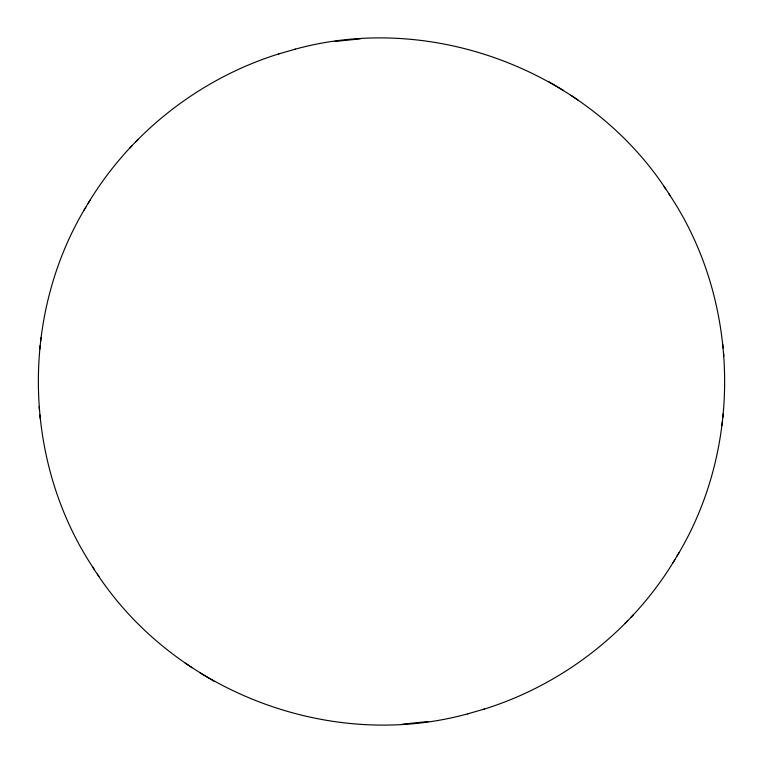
<?xml version="1.0" encoding="UTF-8"?>
<svg xmlns="http://www.w3.org/2000/svg" width="763" height="763" viewBox="0 0 763 763"><rect width="100%" height="100%" fill="white"/><g stroke="black" fill="none" stroke-linecap="round" stroke-linejoin="round"><path stroke-width="1.14" d="M85.885 207.078C19.619 316.569 22.861 463.294 94.383 569.589M677.115 555.922C743.381 446.431 740.139 299.706 668.617 193.411M39.705 349.483L40.172 345.553M40.611 341.357L41.078 337.408M721.922 425.592L722.389 421.643M722.828 417.447L723.295 413.517M88.146 203.32C130.597 132.495 199.877 78.551 278.629 53.935L279.611 53.648M483.389 709.352L484.371 709.065C563.123 684.449 632.403 630.505 674.854 559.68M83.94 210.35L90.091 200.068M672.909 562.932L679.06 552.65M129.786 148.098L132.19 145.59M135.471 142.166L137.836 139.705M625.164 623.295L627.529 620.834M630.81 617.41L633.214 614.902M294.413 49.423L295.31 49.156C434.824 10.749 593.681 73.229 670.181 195.776M92.819 567.224C169.319 689.771 328.176 752.251 467.69 713.844L468.587 713.577M278.629 53.935L295.31 49.156M467.69 713.844L484.371 709.065M334.738 41.479L360.47 38.837M428.262 721.521L402.53 724.163M563.027 90.139L548.998 81.822M199.973 672.861L214.002 681.178M571.058 95.365L577.877 99.982M185.123 663.018L191.942 667.635M664.096 186.63L665.622 188.938M97.378 574.062L98.904 576.37M722.752 344.332L723.105 348.109M723.496 352.468L723.849 356.273M39.151 406.727L39.504 410.532M39.895 414.891L40.248 418.668"/></g></svg>
